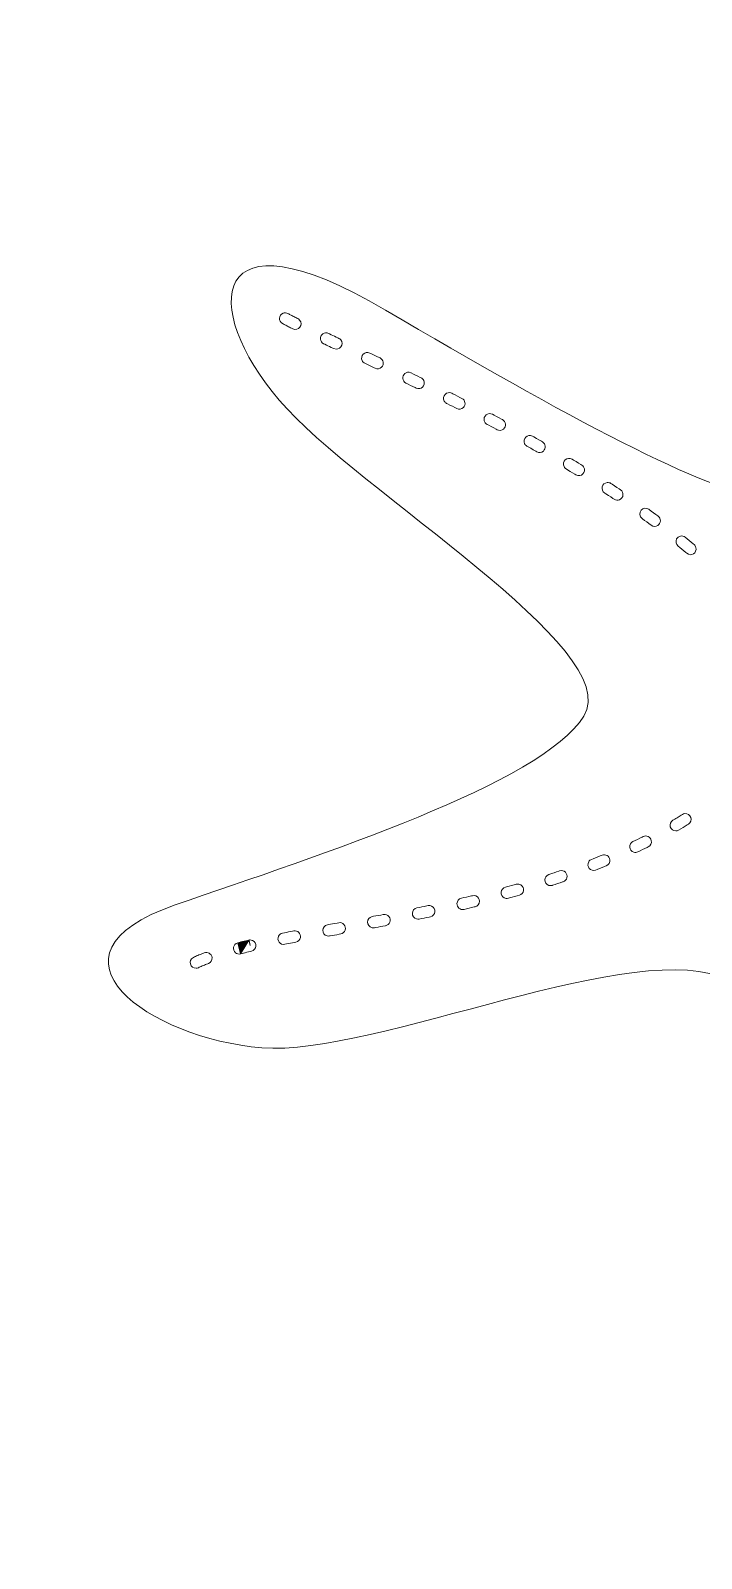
# Model space of a CAD drawing. Header units: inches. Extents: x 7.8 to 92.1, y 33.1 to 113.3.
# Drawn here: x 7.8 to 43.1, y 33.1 to 113.3 of the extents above; entities that cross this region are included whole.
import ezdxf

# ---------------------------------------------------------------- set-up
doc = ezdxf.new("R2010")
doc.units = ezdxf.units.IN
doc.header["$MEASUREMENT"] = 0
doc.layers.add('Layer 1', color=7, linetype='Continuous')

# ---------------------------------------------------------------- blocks, each defined once
blk = doc.blocks.new('block 2')
at = {"layer": 'Layer 1', "true_color": 0xffffff}
h = blk.add_hatch(color=7, dxfattribs=at)
h.dxf.hatch_style = 2
h.paths.add_polyline_path([(19.3, 65.569), (19.079, 65.518), (18.711, 65.429), (18.857, 64.849), (19.079, 65.209)])
h = blk.add_hatch(color=7, dxfattribs=at)
h.dxf.hatch_style = 2
h.paths.add_polyline_path([(19.307, 65.542), (19.3, 65.569), (19.368, 65.278)])
at = {"layer": 'Layer 1', "lineweight": 0}
for points in [[(19.3, 65.569), (19.079, 65.518), (18.711, 65.429), (18.857, 64.849), (19.079, 65.209), (19.3, 65.569)], [(19.307, 65.542), (19.3, 65.569), (19.368, 65.278), (19.307, 65.542)]]:
    blk.add_lwpolyline(points, dxfattribs=at)
for points, knots in [([(82.426, 70.043), (77.578, 72.241), (64.44, 78.506), (61.7, 81.143), (58.961, 83.78), (58.48, 86.34), (61.597, 95.003), (64.715, 103.667), (63.344, 113.103), (60.396, 113.201), (55.984, 113.348), (58.24, 107.899), (55.308, 101.436), (52.377, 94.973), (49.063, 88.863), (46.349, 88.897), (43.635, 88.931), (35.858, 93.15), (26.483, 98.668), (17.108, 104.186), (16.757, 98.768), (20.894, 93.935), (25.032, 89.1), (39.124, 80.88), (36.912, 77.333), (34.701, 73.789), (23.038, 70.049), (15.426, 67.42), (7.817, 64.789), (14.061, 60.395), (19.983, 59.914), (25.906, 59.432), (39.925, 65.921), (44.48, 63.448), (49.035, 60.977), (48.305, 49.294), (52.105, 41.19), (55.907, 33.089), (58.267, 37.705), (58.215, 42.911), (58.163, 48.116), (57.137, 64.779), (60.441, 67.157), (63.744, 69.535), (73.704, 64.564), (82.885, 63.465), (92.068, 62.366), (87.273, 67.845), (82.426, 70.043)], [0, 0, 0, 0, 1, 1, 1, 2, 2, 2, 3, 3, 3, 4, 4, 4, 5, 5, 5, 6, 6, 6, 7, 7, 7, 8, 8, 8, 9, 9, 9, 10, 10, 10, 11, 11, 11, 12, 12, 12, 13, 13, 13, 14, 14, 14, 15, 15, 15, 16, 16, 16, 16]), ([(21.607, 97.679), (21.607, 97.679), (21.603, 97.68), (21.603, 97.68), (21.603, 97.68), (21.547, 97.709), (21.547, 97.709), (21.547, 97.709), (21.492, 97.736), (21.492, 97.736), (21.492, 97.736), (21.44, 97.762), (21.44, 97.762), (21.44, 97.762), (21.388, 97.788), (21.388, 97.788), (21.388, 97.788), (21.337, 97.815), (21.337, 97.815), (21.337, 97.815), (21.29, 97.84), (21.29, 97.84), (21.29, 97.84), (21.242, 97.865), (21.242, 97.865), (21.242, 97.865), (21.196, 97.889), (21.196, 97.889), (21.196, 97.889), (21.151, 97.912), (21.151, 97.912), (21.151, 97.912), (21.108, 97.935), (21.108, 97.935), (21.108, 97.935), (21.066, 97.958), (21.066, 97.958), (20.845, 98.078), (20.862, 98.4), (21.095, 98.499), (21.178, 98.533), (21.272, 98.527), (21.353, 98.485), (21.353, 98.485), (21.393, 98.463), (21.393, 98.463), (21.393, 98.463), (21.434, 98.44), (21.434, 98.44), (21.434, 98.44), (21.478, 98.419), (21.478, 98.419), (21.478, 98.419), (21.521, 98.396), (21.521, 98.396), (21.521, 98.396), (21.567, 98.373), (21.567, 98.373), (21.567, 98.373), (21.613, 98.347), (21.613, 98.347), (21.613, 98.347), (21.662, 98.322), (21.662, 98.322), (21.662, 98.322), (21.712, 98.296), (21.712, 98.296), (21.712, 98.296), (21.764, 98.27), (21.764, 98.27), (21.764, 98.27), (21.816, 98.244), (21.816, 98.244), (21.816, 98.244), (21.871, 98.217), (21.871, 98.217), (21.871, 98.217), (21.875, 98.214), (21.875, 98.214), (21.912, 98.196), (21.942, 98.173), (21.969, 98.142), (22.178, 97.892), (21.9, 97.536), (21.607, 97.679)], [0, 0, 0, 0, 1, 1, 1, 2, 2, 2, 3, 3, 3, 4, 4, 4, 5, 5, 5, 6, 6, 6, 7, 7, 7, 8, 8, 8, 9, 9, 9, 10, 10, 10, 11, 11, 11, 12, 12, 12, 13, 13, 13, 14, 14, 14, 15, 15, 15, 16, 16, 16, 17, 17, 17, 18, 18, 18, 19, 19, 19, 20, 20, 20, 21, 21, 21, 22, 22, 22, 23, 23, 23, 24, 24, 24, 25, 25, 25, 26, 26, 26, 27, 27, 27, 28, 28, 28, 28]), ([(23.773, 96.639), (23.773, 96.639), (23.72, 96.665), (23.72, 96.665), (23.72, 96.665), (23.631, 96.706), (23.631, 96.706), (23.631, 96.706), (23.545, 96.747), (23.545, 96.747), (23.545, 96.747), (23.459, 96.789), (23.459, 96.789), (23.459, 96.789), (23.373, 96.829), (23.373, 96.829), (23.373, 96.829), (23.29, 96.869), (23.29, 96.869), (23.29, 96.869), (23.231, 96.896), (23.231, 96.896), (23.024, 96.996), (23, 97.28), (23.19, 97.413), (23.281, 97.475), (23.388, 97.483), (23.488, 97.437), (23.488, 97.437), (23.545, 97.41), (23.545, 97.41), (23.545, 97.41), (23.629, 97.37), (23.629, 97.37), (23.629, 97.37), (23.714, 97.329), (23.714, 97.329), (23.714, 97.329), (23.8, 97.288), (23.8, 97.288), (23.8, 97.288), (23.887, 97.247), (23.887, 97.247), (23.887, 97.247), (23.974, 97.206), (23.974, 97.206), (23.974, 97.206), (24.029, 97.18), (24.029, 97.18), (24.069, 97.161), (24.101, 97.138), (24.129, 97.103), (24.336, 96.858), (24.068, 96.505), (23.773, 96.639)], [0, 0, 0, 0, 1, 1, 1, 2, 2, 2, 3, 3, 3, 4, 4, 4, 5, 5, 5, 6, 6, 6, 7, 7, 7, 8, 8, 8, 9, 9, 9, 10, 10, 10, 11, 11, 11, 12, 12, 12, 13, 13, 13, 14, 14, 14, 15, 15, 15, 16, 16, 16, 17, 17, 17, 18, 18, 18, 18]), ([(26.276, 95.667), (26.186, 95.581), (26.052, 95.557), (25.939, 95.611), (25.939, 95.611), (25.884, 95.638), (25.884, 95.638), (25.884, 95.638), (25.778, 95.688), (25.778, 95.688), (25.778, 95.688), (25.672, 95.738), (25.672, 95.738), (25.672, 95.738), (25.567, 95.789), (25.567, 95.789), (25.567, 95.789), (25.463, 95.839), (25.463, 95.839), (25.463, 95.839), (25.399, 95.868), (25.399, 95.868), (25.339, 95.898), (25.284, 95.95), (25.257, 96.013), (25.137, 96.264), (25.406, 96.532), (25.657, 96.41), (25.657, 96.41), (25.72, 96.38), (25.72, 96.38), (25.72, 96.38), (25.825, 96.33), (25.825, 96.33), (25.825, 96.33), (25.931, 96.28), (25.931, 96.28), (25.931, 96.28), (26.036, 96.229), (26.036, 96.229), (26.036, 96.229), (26.144, 96.177), (26.144, 96.177), (26.144, 96.177), (26.198, 96.153), (26.198, 96.153), (26.386, 96.06), (26.426, 95.814), (26.276, 95.667)], [0, 0, 0, 0, 1, 1, 1, 2, 2, 2, 3, 3, 3, 4, 4, 4, 5, 5, 5, 6, 6, 6, 7, 7, 7, 8, 8, 8, 9, 9, 9, 10, 10, 10, 11, 11, 11, 12, 12, 12, 13, 13, 13, 14, 14, 14, 15, 15, 15, 16, 16, 16, 16]), ([(28.093, 94.566), (28.093, 94.566), (28.04, 94.592), (28.04, 94.592), (28.04, 94.592), (27.921, 94.651), (27.921, 94.651), (27.921, 94.651), (27.802, 94.71), (27.802, 94.71), (27.802, 94.71), (27.684, 94.768), (27.684, 94.768), (27.684, 94.768), (27.568, 94.824), (27.568, 94.824), (27.568, 94.824), (27.554, 94.831), (27.554, 94.831), (27.36, 94.925), (27.327, 95.189), (27.493, 95.33), (27.584, 95.406), (27.71, 95.423), (27.818, 95.371), (27.818, 95.371), (27.832, 95.364), (27.832, 95.364), (27.832, 95.364), (27.949, 95.306), (27.949, 95.306), (27.949, 95.306), (28.067, 95.247), (28.067, 95.247), (28.067, 95.247), (28.186, 95.19), (28.186, 95.19), (28.186, 95.19), (28.305, 95.131), (28.305, 95.131), (28.305, 95.131), (28.358, 95.105), (28.358, 95.105), (28.418, 95.075), (28.463, 95.029), (28.493, 94.971), (28.618, 94.707), (28.35, 94.442), (28.093, 94.566)], [0, 0, 0, 0, 1, 1, 1, 2, 2, 2, 3, 3, 3, 4, 4, 4, 5, 5, 5, 6, 6, 6, 7, 7, 7, 8, 8, 8, 9, 9, 9, 10, 10, 10, 11, 11, 11, 12, 12, 12, 13, 13, 13, 14, 14, 14, 15, 15, 15, 16, 16, 16, 16]), ([(30.578, 93.544), (30.486, 93.454), (30.346, 93.433), (30.231, 93.492), (30.231, 93.492), (30.126, 93.545), (30.126, 93.545), (30.126, 93.545), (30, 93.611), (30, 93.611), (30, 93.611), (29.875, 93.673), (29.875, 93.673), (29.875, 93.673), (29.749, 93.737), (29.749, 93.737), (29.749, 93.737), (29.699, 93.763), (29.699, 93.763), (29.646, 93.79), (29.601, 93.832), (29.572, 93.885), (29.427, 94.141), (29.709, 94.432), (29.969, 94.299), (29.969, 94.299), (30.021, 94.272), (30.021, 94.272), (30.021, 94.272), (30.146, 94.209), (30.146, 94.209), (30.146, 94.209), (30.271, 94.145), (30.271, 94.145), (30.271, 94.145), (30.398, 94.08), (30.398, 94.08), (30.398, 94.08), (30.503, 94.027), (30.503, 94.027), (30.687, 93.932), (30.722, 93.688), (30.578, 93.544)], [0, 0, 0, 0, 1, 1, 1, 2, 2, 2, 3, 3, 3, 4, 4, 4, 5, 5, 5, 6, 6, 6, 7, 7, 7, 8, 8, 8, 9, 9, 9, 10, 10, 10, 11, 11, 11, 12, 12, 12, 13, 13, 13, 14, 14, 14, 14]), ([(32.687, 92.417), (32.596, 92.335), (32.457, 92.32), (32.349, 92.379), (32.349, 92.379), (32.303, 92.405), (32.303, 92.405), (32.303, 92.405), (32.173, 92.475), (32.173, 92.475), (32.173, 92.475), (32.043, 92.543), (32.043, 92.543), (32.043, 92.543), (31.914, 92.611), (31.914, 92.611), (31.914, 92.611), (31.823, 92.662), (31.823, 92.662), (31.749, 92.702), (31.701, 92.762), (31.676, 92.841), (31.605, 93.099), (31.867, 93.313), (32.104, 93.192), (32.104, 93.192), (32.197, 93.142), (32.197, 93.142), (32.197, 93.142), (32.326, 93.074), (32.326, 93.074), (32.326, 93.074), (32.456, 93.003), (32.456, 93.003), (32.456, 93.003), (32.587, 92.933), (32.587, 92.933), (32.587, 92.933), (32.633, 92.909), (32.633, 92.909), (32.816, 92.808), (32.845, 92.558), (32.687, 92.417)], [0, 0, 0, 0, 1, 1, 1, 2, 2, 2, 3, 3, 3, 4, 4, 4, 5, 5, 5, 6, 6, 6, 7, 7, 7, 8, 8, 8, 9, 9, 9, 10, 10, 10, 11, 11, 11, 12, 12, 12, 13, 13, 13, 14, 14, 14, 14]), ([(34.788, 91.26), (34.692, 91.174), (34.552, 91.158), (34.44, 91.222), (34.44, 91.222), (34.383, 91.255), (34.383, 91.255), (34.383, 91.255), (34.252, 91.329), (34.252, 91.329), (34.252, 91.329), (34.123, 91.403), (34.123, 91.403), (34.123, 91.403), (33.993, 91.477), (33.993, 91.477), (33.993, 91.477), (33.921, 91.518), (33.921, 91.518), (33.865, 91.549), (33.828, 91.589), (33.798, 91.645), (33.671, 91.914), (33.954, 92.182), (34.215, 92.04), (34.215, 92.04), (34.289, 91.999), (34.289, 91.999), (34.289, 91.999), (34.418, 91.925), (34.418, 91.925), (34.418, 91.925), (34.549, 91.851), (34.549, 91.851), (34.549, 91.851), (34.68, 91.777), (34.68, 91.777), (34.68, 91.777), (34.738, 91.744), (34.738, 91.744), (34.913, 91.641), (34.939, 91.396), (34.788, 91.26)], [0, 0, 0, 0, 1, 1, 1, 2, 2, 2, 3, 3, 3, 4, 4, 4, 5, 5, 5, 6, 6, 6, 7, 7, 7, 8, 8, 8, 9, 9, 9, 10, 10, 10, 11, 11, 11, 12, 12, 12, 13, 13, 13, 14, 14, 14, 14]), ([(36.497, 90.009), (36.497, 90.009), (36.447, 90.039), (36.447, 90.039), (36.447, 90.039), (36.319, 90.117), (36.319, 90.117), (36.319, 90.117), (36.191, 90.194), (36.191, 90.194), (36.191, 90.194), (36.063, 90.272), (36.063, 90.272), (36.063, 90.272), (35.988, 90.318), (35.988, 90.318), (35.936, 90.348), (35.901, 90.389), (35.873, 90.441), (35.739, 90.707), (36.04, 90.985), (36.295, 90.831), (36.295, 90.831), (36.373, 90.786), (36.373, 90.786), (36.373, 90.786), (36.503, 90.708), (36.503, 90.708), (36.503, 90.708), (36.631, 90.629), (36.631, 90.629), (36.631, 90.629), (36.759, 90.551), (36.759, 90.551), (36.759, 90.551), (36.81, 90.521), (36.81, 90.521), (36.848, 90.498), (36.879, 90.466), (36.904, 90.428), (37.076, 90.158), (36.767, 89.846), (36.497, 90.009)], [0, 0, 0, 0, 1, 1, 1, 2, 2, 2, 3, 3, 3, 4, 4, 4, 5, 5, 5, 6, 6, 6, 7, 7, 7, 8, 8, 8, 9, 9, 9, 10, 10, 10, 11, 11, 11, 12, 12, 12, 13, 13, 13, 14, 14, 14, 14]), ([(38.793, 88.702), (38.699, 88.663), (38.595, 88.672), (38.509, 88.728), (38.509, 88.728), (38.447, 88.77), (38.447, 88.77), (38.447, 88.77), (38.325, 88.851), (38.325, 88.851), (38.325, 88.851), (38.202, 88.931), (38.202, 88.931), (38.202, 88.931), (38.079, 89.012), (38.079, 89.012), (38.079, 89.012), (38.011, 89.056), (38.011, 89.056), (37.773, 89.214), (37.864, 89.579), (38.149, 89.606), (38.217, 89.611), (38.279, 89.596), (38.337, 89.558), (38.337, 89.558), (38.407, 89.514), (38.407, 89.514), (38.407, 89.514), (38.53, 89.432), (38.53, 89.432), (38.53, 89.432), (38.655, 89.351), (38.655, 89.351), (38.655, 89.351), (38.779, 89.269), (38.779, 89.269), (38.779, 89.269), (38.842, 89.228), (38.842, 89.228), (39.039, 89.095), (39.011, 88.797), (38.793, 88.702)], [0, 0, 0, 0, 1, 1, 1, 2, 2, 2, 3, 3, 3, 4, 4, 4, 5, 5, 5, 6, 6, 6, 7, 7, 7, 8, 8, 8, 9, 9, 9, 10, 10, 10, 11, 11, 11, 12, 12, 12, 13, 13, 13, 14, 14, 14, 14]), ([(40.8, 87.35), (40.695, 87.283), (40.56, 87.288), (40.46, 87.362), (40.46, 87.362), (40.45, 87.37), (40.45, 87.37), (40.45, 87.37), (40.337, 87.453), (40.337, 87.453), (40.337, 87.453), (40.222, 87.536), (40.222, 87.536), (40.222, 87.536), (40.107, 87.619), (40.107, 87.619), (40.107, 87.619), (39.993, 87.701), (39.993, 87.701), (39.993, 87.701), (39.98, 87.712), (39.98, 87.712), (39.834, 87.819), (39.813, 88.016), (39.931, 88.154), (40.035, 88.269), (40.201, 88.288), (40.328, 88.199), (40.328, 88.199), (40.342, 88.188), (40.342, 88.188), (40.342, 88.188), (40.46, 88.104), (40.46, 88.104), (40.46, 88.104), (40.576, 88.021), (40.576, 88.021), (40.576, 88.021), (40.692, 87.935), (40.692, 87.935), (40.692, 87.935), (40.807, 87.851), (40.807, 87.851), (40.807, 87.851), (40.818, 87.844), (40.818, 87.844), (40.987, 87.719), (40.977, 87.462), (40.8, 87.35)], [0, 0, 0, 0, 1, 1, 1, 2, 2, 2, 3, 3, 3, 4, 4, 4, 5, 5, 5, 6, 6, 6, 7, 7, 7, 8, 8, 8, 9, 9, 9, 10, 10, 10, 11, 11, 11, 12, 12, 12, 13, 13, 13, 14, 14, 14, 15, 15, 15, 16, 16, 16, 16]), ([(42.325, 85.887), (42.325, 85.887), (42.273, 85.93), (42.273, 85.93), (42.273, 85.93), (42.172, 86.016), (42.172, 86.016), (42.172, 86.016), (42.069, 86.102), (42.069, 86.102), (42.069, 86.102), (41.965, 86.187), (41.965, 86.187), (41.965, 86.187), (41.868, 86.269), (41.868, 86.269), (41.758, 86.356), (41.726, 86.516), (41.793, 86.64), (41.885, 86.808), (42.1, 86.85), (42.248, 86.731), (42.248, 86.731), (42.348, 86.648), (42.348, 86.648), (42.348, 86.648), (42.453, 86.562), (42.453, 86.562), (42.453, 86.562), (42.557, 86.475), (42.557, 86.475), (42.557, 86.475), (42.661, 86.388), (42.661, 86.388), (42.661, 86.388), (42.713, 86.344), (42.713, 86.344), (42.761, 86.302), (42.792, 86.253), (42.809, 86.191), (42.877, 85.901), (42.544, 85.7), (42.325, 85.887)], [0, 0, 0, 0, 1, 1, 1, 2, 2, 2, 3, 3, 3, 4, 4, 4, 5, 5, 5, 6, 6, 6, 7, 7, 7, 8, 8, 8, 9, 9, 9, 10, 10, 10, 11, 11, 11, 12, 12, 12, 13, 13, 13, 14, 14, 14, 14]), ([(42.415, 71.662), (42.415, 71.662), (42.354, 71.624), (42.354, 71.624), (42.354, 71.624), (42.241, 71.553), (42.241, 71.553), (42.241, 71.553), (42.129, 71.485), (42.129, 71.485), (42.129, 71.485), (42.014, 71.416), (42.014, 71.416), (42.014, 71.416), (41.9, 71.347), (41.9, 71.347), (41.9, 71.347), (41.897, 71.345), (41.897, 71.345), (41.849, 71.318), (41.796, 71.304), (41.746, 71.304), (41.619, 71.304), (41.499, 71.385), (41.458, 71.519), (41.421, 71.656), (41.474, 71.788), (41.593, 71.862), (41.593, 71.862), (41.594, 71.863), (41.594, 71.863), (41.594, 71.863), (41.703, 71.928), (41.703, 71.928), (41.703, 71.928), (41.745, 71.954), (41.745, 71.954), (41.745, 71.954), (41.814, 71.996), (41.814, 71.996), (41.814, 71.996), (41.925, 72.064), (41.925, 72.064), (41.925, 72.064), (42.035, 72.132), (42.035, 72.132), (42.035, 72.132), (42.095, 72.17), (42.095, 72.17), (42.136, 72.194), (42.174, 72.208), (42.22, 72.214), (42.541, 72.246), (42.681, 71.834), (42.415, 71.662)], [0, 0, 0, 0, 1, 1, 1, 2, 2, 2, 3, 3, 3, 4, 4, 4, 5, 5, 5, 6, 6, 6, 7, 7, 7, 8, 8, 8, 9, 9, 9, 10, 10, 10, 11, 11, 11, 12, 12, 12, 13, 13, 13, 14, 14, 14, 15, 15, 15, 16, 16, 16, 17, 17, 17, 18, 18, 18, 18]), ([(40.301, 70.472), (40.301, 70.472), (40.242, 70.442), (40.242, 70.442), (40.242, 70.442), (40.12, 70.382), (40.12, 70.382), (40.12, 70.382), (39.997, 70.321), (39.997, 70.321), (39.997, 70.321), (39.875, 70.262), (39.875, 70.262), (39.875, 70.262), (39.756, 70.204), (39.756, 70.204), (39.686, 70.173), (39.609, 70.166), (39.535, 70.189), (39.278, 70.269), (39.255, 70.632), (39.498, 70.746), (39.498, 70.746), (39.614, 70.801), (39.614, 70.801), (39.614, 70.801), (39.734, 70.86), (39.734, 70.86), (39.734, 70.86), (39.854, 70.919), (39.854, 70.919), (39.854, 70.919), (39.973, 70.979), (39.973, 70.979), (39.973, 70.979), (40.032, 71.007), (40.032, 71.007), (40.207, 71.096), (40.42, 70.993), (40.46, 70.801), (40.488, 70.667), (40.423, 70.533), (40.301, 70.472)], [0, 0, 0, 0, 1, 1, 1, 2, 2, 2, 3, 3, 3, 4, 4, 4, 5, 5, 5, 6, 6, 6, 7, 7, 7, 8, 8, 8, 9, 9, 9, 10, 10, 10, 11, 11, 11, 12, 12, 12, 13, 13, 13, 14, 14, 14, 14]), ([(38.095, 69.474), (38.095, 69.474), (37.998, 69.435), (37.998, 69.435), (37.998, 69.435), (37.871, 69.382), (37.871, 69.382), (37.871, 69.382), (37.743, 69.333), (37.743, 69.333), (37.743, 69.333), (37.615, 69.282), (37.615, 69.282), (37.615, 69.282), (37.534, 69.251), (37.534, 69.251), (37.266, 69.151), (37.026, 69.436), (37.17, 69.684), (37.205, 69.743), (37.254, 69.787), (37.32, 69.81), (37.32, 69.81), (37.397, 69.841), (37.397, 69.841), (37.397, 69.841), (37.524, 69.89), (37.524, 69.89), (37.524, 69.89), (37.649, 69.94), (37.649, 69.94), (37.649, 69.94), (37.774, 69.99), (37.774, 69.99), (37.774, 69.99), (37.871, 70.03), (37.871, 70.03), (38.053, 70.103), (38.253, 69.986), (38.281, 69.793), (38.299, 69.655), (38.222, 69.525), (38.095, 69.474)], [0, 0, 0, 0, 1, 1, 1, 2, 2, 2, 3, 3, 3, 4, 4, 4, 5, 5, 5, 6, 6, 6, 7, 7, 7, 8, 8, 8, 9, 9, 9, 10, 10, 10, 11, 11, 11, 12, 12, 12, 13, 13, 13, 14, 14, 14, 14]), ([(36.023, 68.836), (35.994, 68.74), (35.926, 68.668), (35.831, 68.636), (35.831, 68.636), (35.794, 68.623), (35.794, 68.623), (35.794, 68.623), (35.663, 68.579), (35.663, 68.579), (35.663, 68.579), (35.531, 68.536), (35.531, 68.536), (35.531, 68.536), (35.4, 68.493), (35.4, 68.493), (35.4, 68.493), (35.268, 68.451), (35.268, 68.451), (35.268, 68.451), (35.259, 68.447), (35.259, 68.447), (35.199, 68.427), (35.143, 68.429), (35.081, 68.445), (34.8, 68.533), (34.796, 68.925), (35.077, 69.019), (35.077, 69.019), (35.085, 69.021), (35.085, 69.021), (35.085, 69.021), (35.214, 69.064), (35.214, 69.064), (35.214, 69.064), (35.345, 69.106), (35.345, 69.106), (35.345, 69.106), (35.474, 69.148), (35.474, 69.148), (35.474, 69.148), (35.604, 69.191), (35.604, 69.191), (35.604, 69.191), (35.641, 69.205), (35.641, 69.205), (35.87, 69.28), (36.088, 69.069), (36.023, 68.836)], [0, 0, 0, 0, 1, 1, 1, 2, 2, 2, 3, 3, 3, 4, 4, 4, 5, 5, 5, 6, 6, 6, 7, 7, 7, 8, 8, 8, 9, 9, 9, 10, 10, 10, 11, 11, 11, 12, 12, 12, 13, 13, 13, 14, 14, 14, 15, 15, 15, 16, 16, 16, 16]), ([(33.525, 67.927), (33.525, 67.927), (33.409, 67.895), (33.409, 67.895), (33.409, 67.895), (33.275, 67.856), (33.275, 67.856), (33.275, 67.856), (33.143, 67.821), (33.143, 67.821), (33.143, 67.821), (33.009, 67.784), (33.009, 67.784), (33.009, 67.784), (32.944, 67.768), (32.944, 67.768), (32.873, 67.748), (32.794, 67.755), (32.728, 67.79), (32.486, 67.913), (32.527, 68.276), (32.79, 68.346), (32.79, 68.346), (32.852, 68.363), (32.852, 68.363), (32.852, 68.363), (32.983, 68.4), (32.983, 68.4), (32.983, 68.4), (33.115, 68.435), (33.115, 68.435), (33.115, 68.435), (33.247, 68.472), (33.247, 68.472), (33.247, 68.472), (33.363, 68.503), (33.363, 68.503), (33.449, 68.526), (33.528, 68.514), (33.605, 68.468), (33.824, 68.328), (33.774, 68.001), (33.525, 67.927)], [0, 0, 0, 0, 1, 1, 1, 2, 2, 2, 3, 3, 3, 4, 4, 4, 5, 5, 5, 6, 6, 6, 7, 7, 7, 8, 8, 8, 9, 9, 9, 10, 10, 10, 11, 11, 11, 12, 12, 12, 13, 13, 13, 14, 14, 14, 14]), ([(31.361, 67.429), (31.318, 67.373), (31.261, 67.337), (31.193, 67.322), (31.193, 67.322), (31.144, 67.309), (31.144, 67.309), (31.144, 67.309), (31.01, 67.278), (31.01, 67.278), (31.01, 67.278), (30.878, 67.247), (30.878, 67.247), (30.878, 67.247), (30.745, 67.215), (30.745, 67.215), (30.745, 67.215), (30.613, 67.184), (30.613, 67.184), (30.613, 67.184), (30.608, 67.184), (30.608, 67.184), (30.414, 67.139), (30.231, 67.293), (30.242, 67.493), (30.249, 67.626), (30.344, 67.739), (30.474, 67.769), (30.474, 67.769), (30.478, 67.77), (30.478, 67.77), (30.478, 67.77), (30.609, 67.8), (30.609, 67.8), (30.609, 67.8), (30.741, 67.831), (30.741, 67.831), (30.741, 67.831), (30.872, 67.861), (30.872, 67.861), (30.872, 67.861), (31.005, 67.892), (31.005, 67.892), (31.005, 67.892), (31.054, 67.904), (31.054, 67.904), (31.33, 67.967), (31.532, 67.655), (31.361, 67.429)], [0, 0, 0, 0, 1, 1, 1, 2, 2, 2, 3, 3, 3, 4, 4, 4, 5, 5, 5, 6, 6, 6, 7, 7, 7, 8, 8, 8, 9, 9, 9, 10, 10, 10, 11, 11, 11, 12, 12, 12, 13, 13, 13, 14, 14, 14, 15, 15, 15, 16, 16, 16, 16]), ([(26.71, 66.506), (26.67, 66.411), (26.588, 66.346), (26.489, 66.327), (26.489, 66.327), (26.47, 66.323), (26.47, 66.323), (26.47, 66.323), (26.344, 66.3), (26.344, 66.3), (26.344, 66.3), (26.218, 66.277), (26.218, 66.277), (26.218, 66.277), (26.095, 66.254), (26.095, 66.254), (26.095, 66.254), (25.969, 66.23), (25.969, 66.23), (25.969, 66.23), (25.898, 66.216), (25.898, 66.216), (25.858, 66.211), (25.822, 66.211), (25.782, 66.219), (25.459, 66.291), (25.47, 66.743), (25.789, 66.806), (25.789, 66.806), (25.86, 66.82), (25.86, 66.82), (25.86, 66.82), (25.984, 66.843), (25.984, 66.843), (25.984, 66.843), (26.109, 66.866), (26.109, 66.866), (26.109, 66.866), (26.233, 66.888), (26.233, 66.888), (26.233, 66.888), (26.358, 66.911), (26.358, 66.911), (26.358, 66.911), (26.377, 66.915), (26.377, 66.915), (26.61, 66.96), (26.801, 66.725), (26.71, 66.506)], [0, 0, 0, 0, 1, 1, 1, 2, 2, 2, 3, 3, 3, 4, 4, 4, 5, 5, 5, 6, 6, 6, 7, 7, 7, 8, 8, 8, 9, 9, 9, 10, 10, 10, 11, 11, 11, 12, 12, 12, 13, 13, 13, 14, 14, 14, 15, 15, 15, 16, 16, 16, 16]), ([(28.845, 66.795), (28.845, 66.795), (28.772, 66.78), (28.772, 66.78), (28.772, 66.78), (28.643, 66.753), (28.643, 66.753), (28.643, 66.753), (28.512, 66.726), (28.512, 66.726), (28.512, 66.726), (28.383, 66.699), (28.383, 66.699), (28.383, 66.699), (28.258, 66.675), (28.258, 66.675), (28.21, 66.665), (28.168, 66.666), (28.12, 66.679), (27.816, 66.765), (27.832, 67.197), (28.139, 67.262), (28.139, 67.262), (28.264, 67.288), (28.264, 67.288), (28.264, 67.288), (28.393, 67.313), (28.393, 67.313), (28.393, 67.313), (28.521, 67.339), (28.521, 67.339), (28.521, 67.339), (28.651, 67.366), (28.651, 67.366), (28.651, 67.366), (28.725, 67.382), (28.725, 67.382), (28.79, 67.395), (28.847, 67.388), (28.908, 67.361), (29.173, 67.241), (29.129, 66.854), (28.845, 66.795)], [0, 0, 0, 0, 1, 1, 1, 2, 2, 2, 3, 3, 3, 4, 4, 4, 5, 5, 5, 6, 6, 6, 7, 7, 7, 8, 8, 8, 9, 9, 9, 10, 10, 10, 11, 11, 11, 12, 12, 12, 13, 13, 13, 14, 14, 14, 14]), ([(21.772, 65.462), (21.772, 65.462), (21.698, 65.449), (21.698, 65.449), (21.698, 65.449), (21.593, 65.428), (21.593, 65.428), (21.593, 65.428), (21.489, 65.408), (21.489, 65.408), (21.489, 65.408), (21.385, 65.387), (21.385, 65.387), (21.385, 65.387), (21.282, 65.369), (21.282, 65.369), (21.282, 65.369), (21.184, 65.349), (21.184, 65.349), (20.94, 65.301), (20.747, 65.558), (20.86, 65.78), (20.901, 65.862), (20.979, 65.921), (21.069, 65.938), (21.069, 65.938), (21.167, 65.957), (21.167, 65.957), (21.167, 65.957), (21.271, 65.977), (21.271, 65.977), (21.271, 65.977), (21.376, 65.997), (21.376, 65.997), (21.376, 65.997), (21.481, 66.018), (21.481, 66.018), (21.481, 66.018), (21.586, 66.037), (21.586, 66.037), (21.586, 66.037), (21.66, 66.051), (21.66, 66.051), (21.863, 66.091), (22.046, 65.91), (22.011, 65.706), (21.989, 65.582), (21.896, 65.487), (21.772, 65.462)], [0, 0, 0, 0, 1, 1, 1, 2, 2, 2, 3, 3, 3, 4, 4, 4, 5, 5, 5, 6, 6, 6, 7, 7, 7, 8, 8, 8, 9, 9, 9, 10, 10, 10, 11, 11, 11, 12, 12, 12, 13, 13, 13, 14, 14, 14, 15, 15, 15, 16, 16, 16, 16]), ([(24.36, 66.098), (24.329, 65.993), (24.236, 65.912), (24.128, 65.893), (24.128, 65.893), (24.041, 65.876), (24.041, 65.876), (24.041, 65.876), (23.923, 65.855), (23.923, 65.855), (23.923, 65.855), (23.807, 65.836), (23.807, 65.836), (23.807, 65.836), (23.691, 65.814), (23.691, 65.814), (23.691, 65.814), (23.575, 65.793), (23.575, 65.793), (23.575, 65.793), (23.538, 65.786), (23.538, 65.786), (23.497, 65.778), (23.456, 65.779), (23.415, 65.789), (23.1, 65.871), (23.115, 66.314), (23.432, 66.376), (23.432, 66.376), (23.469, 66.383), (23.469, 66.383), (23.469, 66.383), (23.585, 66.404), (23.585, 66.404), (23.585, 66.404), (23.701, 66.425), (23.701, 66.425), (23.701, 66.425), (23.817, 66.446), (23.817, 66.446), (23.817, 66.446), (23.935, 66.467), (23.935, 66.467), (23.935, 66.467), (24.022, 66.484), (24.022, 66.484), (24.245, 66.522), (24.429, 66.313), (24.36, 66.098)], [0, 0, 0, 0, 1, 1, 1, 2, 2, 2, 3, 3, 3, 4, 4, 4, 5, 5, 5, 6, 6, 6, 7, 7, 7, 8, 8, 8, 9, 9, 9, 10, 10, 10, 11, 11, 11, 12, 12, 12, 13, 13, 13, 14, 14, 14, 15, 15, 15, 16, 16, 16, 16]), ([(19.435, 64.986), (19.435, 64.986), (19.371, 64.971), (19.371, 64.971), (19.371, 64.971), (19.369, 64.969), (19.369, 64.969), (19.369, 64.969), (19.283, 64.95), (19.283, 64.95), (19.283, 64.95), (19.197, 64.929), (19.197, 64.929), (19.197, 64.929), (19.11, 64.91), (19.11, 64.91), (19.11, 64.91), (19.079, 64.903), (19.079, 64.903), (19.079, 64.903), (19.024, 64.889), (19.024, 64.889), (19.024, 64.889), (18.941, 64.868), (18.941, 64.868), (18.941, 64.868), (18.858, 64.847), (18.858, 64.847), (18.858, 64.847), (18.857, 64.847), (18.857, 64.847), (18.764, 64.823), (18.67, 64.847), (18.595, 64.906), (18.406, 65.064), (18.475, 65.366), (18.713, 65.427), (18.713, 65.427), (18.714, 65.428), (18.714, 65.428), (18.714, 65.428), (18.798, 65.449), (18.798, 65.449), (18.798, 65.449), (18.884, 65.471), (18.884, 65.471), (18.884, 65.471), (18.971, 65.492), (18.971, 65.492), (18.971, 65.492), (19.058, 65.513), (19.058, 65.513), (19.058, 65.513), (19.079, 65.518), (19.079, 65.518), (19.079, 65.518), (19.147, 65.535), (19.147, 65.535), (19.147, 65.535), (19.236, 65.555), (19.236, 65.555), (19.236, 65.555), (19.3, 65.57), (19.3, 65.57), (19.322, 65.576), (19.345, 65.578), (19.368, 65.578), (19.408, 65.578), (19.449, 65.57), (19.485, 65.554), (19.75, 65.441), (19.716, 65.049), (19.435, 64.986)], [0, 0, 0, 0, 1, 1, 1, 2, 2, 2, 3, 3, 3, 4, 4, 4, 5, 5, 5, 6, 6, 6, 7, 7, 7, 8, 8, 8, 9, 9, 9, 10, 10, 10, 11, 11, 11, 12, 12, 12, 13, 13, 13, 14, 14, 14, 15, 15, 15, 16, 16, 16, 17, 17, 17, 18, 18, 18, 19, 19, 19, 20, 20, 20, 21, 21, 21, 22, 22, 22, 23, 23, 23, 24, 24, 24, 24]), ([(17.171, 64.341), (17.171, 64.341), (17.135, 64.327), (17.135, 64.327), (17.135, 64.327), (17.075, 64.304), (17.075, 64.304), (17.075, 64.304), (17.018, 64.283), (17.018, 64.283), (17.018, 64.283), (16.961, 64.259), (16.961, 64.259), (16.961, 64.259), (16.905, 64.236), (16.905, 64.236), (16.905, 64.236), (16.85, 64.213), (16.85, 64.213), (16.85, 64.213), (16.797, 64.19), (16.797, 64.19), (16.797, 64.19), (16.744, 64.167), (16.744, 64.167), (16.744, 64.167), (16.692, 64.143), (16.692, 64.143), (16.692, 64.143), (16.643, 64.119), (16.643, 64.119), (16.606, 64.102), (16.572, 64.094), (16.531, 64.091), (16.2, 64.077), (16.089, 64.513), (16.382, 64.66), (16.382, 64.66), (16.438, 64.685), (16.438, 64.685), (16.438, 64.685), (16.494, 64.711), (16.494, 64.711), (16.494, 64.711), (16.553, 64.738), (16.553, 64.738), (16.553, 64.738), (16.612, 64.763), (16.612, 64.763), (16.612, 64.763), (16.672, 64.789), (16.672, 64.789), (16.672, 64.789), (16.734, 64.813), (16.734, 64.813), (16.734, 64.813), (16.794, 64.839), (16.794, 64.839), (16.794, 64.839), (16.856, 64.863), (16.856, 64.863), (16.856, 64.863), (16.92, 64.887), (16.92, 64.887), (16.92, 64.887), (16.955, 64.901), (16.955, 64.901), (17.141, 64.969), (17.333, 64.853), (17.361, 64.658), (17.377, 64.52), (17.3, 64.392), (17.171, 64.341)], [0, 0, 0, 0, 1, 1, 1, 2, 2, 2, 3, 3, 3, 4, 4, 4, 5, 5, 5, 6, 6, 6, 7, 7, 7, 8, 8, 8, 9, 9, 9, 10, 10, 10, 11, 11, 11, 12, 12, 12, 13, 13, 13, 14, 14, 14, 15, 15, 15, 16, 16, 16, 17, 17, 17, 18, 18, 18, 19, 19, 19, 20, 20, 20, 21, 21, 21, 22, 22, 22, 23, 23, 23, 24, 24, 24, 24])]:
    blk.add_open_spline(points, degree=3, knots=knots, dxfattribs=at)

msp = doc.modelspace()

# ---------------------------------------------------------------- block references
at = {"layer": 'Layer 1'}
msp.add_blockref('block 2', (0, 0), dxfattribs=at)

doc.saveas('drawing.dxf')
